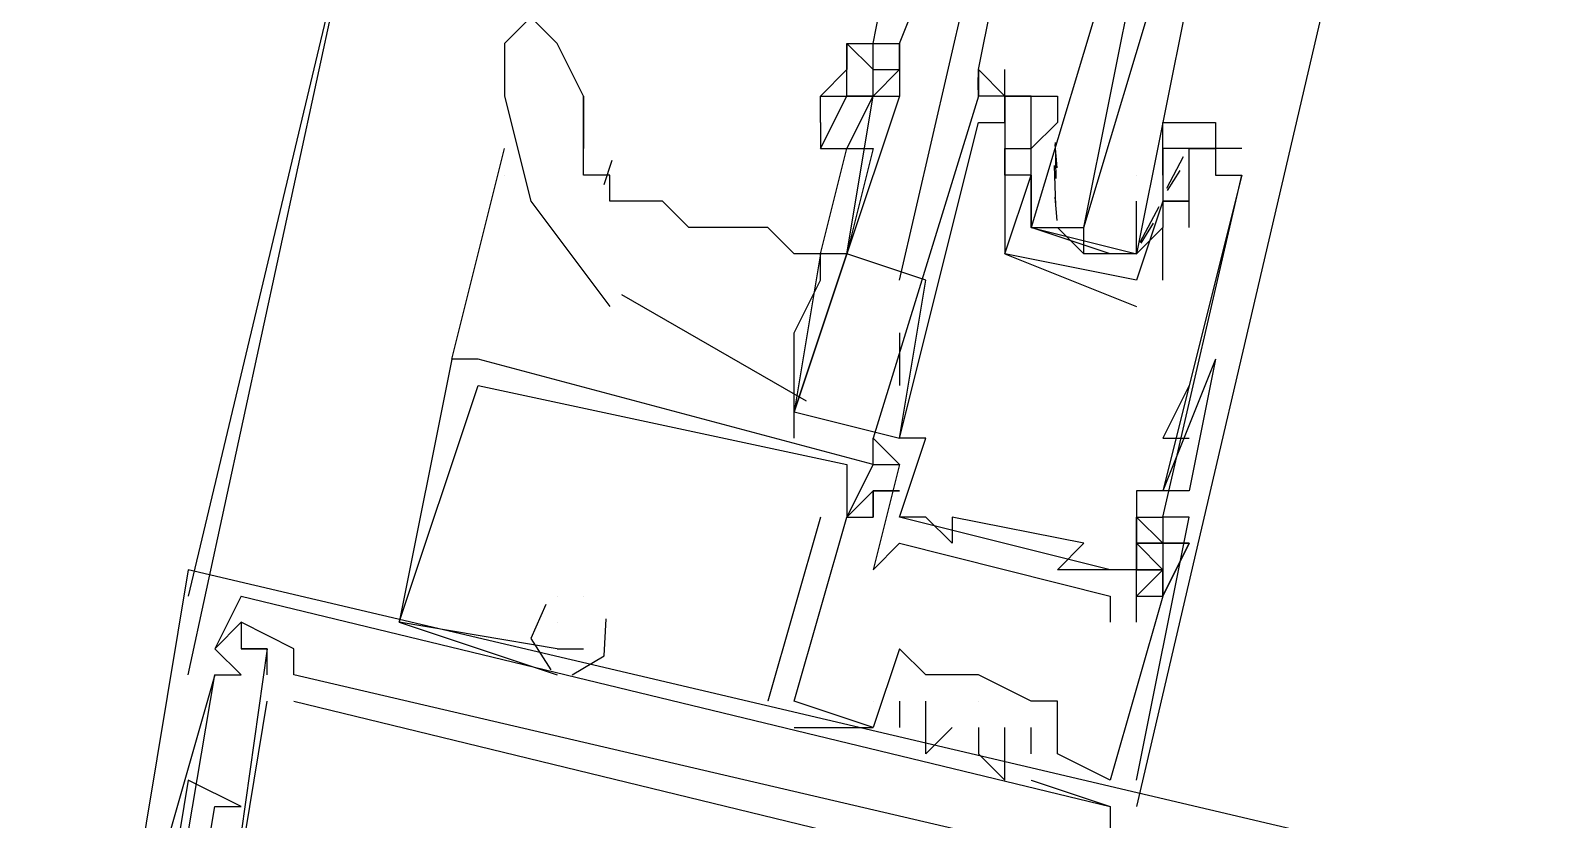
# Model space of a CAD drawing. Header units: feet. Extents: x -84 to 198, y -22 to 181.
# Drawn here: x 104.693 to 105.46, y 33.278 to 33.678 of the extents above; entities that cross this region are included whole.
import ezdxf

# ---------------------------------------------------------------- set-up
doc = ezdxf.new("R2010")
doc.units = ezdxf.units.FT
doc.layers.add('A-LINEA', color=7, linetype='CONTINUOUS')

msp = doc.modelspace()

# ---------------------------------------------------------------- linework, layer by layer
at = {"layer": 'A-LINEA'}
for p, q in [((106.4933, 40.6178), (104.7733, 33.3911)), ((104.7733, 33.3511), (104.88, 33.8444)), ((105.12, 33.6711), (105.1333, 33.7378)), ((105.1333, 33.6711), (105.16, 33.7378)), ((105.1333, 33.5511), (105.1733, 33.7244)), ((105.3467, 33.6844), (105.2533, 33.2844)), ((105.12, 33.6578), (105.12, 33.6711)), ((105.1732, 33.6476), (105.1732, 33.6538)), ((105.1732, 33.6476), (105.1732, 33.6538)), ((105.1732, 33.6476), (105.1732, 33.6538)), ((104.9733, 33.6178), (104.9733, 33.6444)), ((104.9733, 33.6444), (104.9733, 33.6178)), ((105.0933, 33.6444), (105.0933, 33.6444)), ((105.1733, 33.6444), (105.1733, 33.6444)), ((105.1733, 33.6444), (105.1733, 33.6444)), ((105.1867, 33.6444), (105.1867, 33.6444)), ((105.2, 33.6444), (105.2, 33.6444)), ((105.1733, 33.6311), (105.1733, 33.6311)), ((105.1867, 33.6311), (105.1867, 33.6311)), ((105.2, 33.6311), (105.2, 33.6311)), ((105.2133, 33.6311), (105.2, 33.6178)), ((105.2133, 33.6311), (105.2133, 33.6311)), ((105.2132, 33.608), (105.2122, 33.6198)), ((105.2126, 33.6026), (105.2123, 33.6209)), ((104.9067, 33.5111), (104.9333, 33.6178)), ((105.0933, 33.5644), (105.1067, 33.6178)), ((105.12, 33.6178), (105.1067, 33.5644)), ((105.1867, 33.6178), (105.1867, 33.6178)), ((105.2, 33.6178), (105.2, 33.6178)), ((105.2133, 33.6178), (105.2133, 33.6178)), ((105.2667, 33.6178), (105.2667, 33.6178)), ((105.2667, 33.6044), (105.2667, 33.6178)), ((105.277, 33.6137), (105.2685, 33.5975)), ((105.3067, 33.6178), (105.28, 33.6178)), ((105.28, 33.6178), (105.28, 33.6178)), ((105.28, 33.6178), (105.28, 33.6178)), ((105.2933, 33.6178), (105.2933, 33.6178)), ((105.3067, 33.6178), (105.3067, 33.6178)), ((104.9877, 33.6118), (104.9836, 33.5995)), ((105.2125, 33.5888), (105.2119, 33.6092)), ((105.2752, 33.6067), (105.2689, 33.5965)), ((104.9333, 33.6044), (104.9333, 33.6044)), ((105.1867, 33.6044), (105.1867, 33.6044)), ((105.1867, 33.6044), (105.1867, 33.6044)), ((105.2, 33.6044), (105.2, 33.6044)), ((105.2533, 33.6044), (105.2533, 33.6044)), ((105.2667, 33.6044), (105.2667, 33.6044)), ((105.2933, 33.6044), (105.2933, 33.6044)), ((105.3067, 33.6044), (105.3067, 33.6044)), ((105.3067, 33.6044), (105.3067, 33.6044)), ((105.2, 33.5911), (105.2, 33.5911)), ((105.2132, 33.5813), (105.2122, 33.5932)), ((105.2667, 33.5911), (105.2667, 33.5911)), ((105.2667, 33.5911), (105.2667, 33.5911)), ((105.2667, 33.5911), (105.2667, 33.5911)), ((105.28, 33.5911), (105.28, 33.5911)), ((105.2647, 33.5883), (105.255, 33.5703)), ((105.2133, 33.5778), (105.2267, 33.5644)), ((105.2533, 33.5778), (105.2533, 33.5778)), ((105.2618, 33.58), (105.2556, 33.5699)), ((105.2667, 33.5511), (105.2667, 33.5778)), ((105.2667, 33.5778), (105.2667, 33.5778)), ((105.28, 33.5778), (105.28, 33.5778)), ((105.0933, 33.5644), (105.0933, 33.5644)), ((105.0933, 33.5644), (105.0933, 33.5644)), ((105.1067, 33.5644), (105.1067, 33.5644)), ((105.1867, 33.5644), (105.1867, 33.5644)), ((105.1867, 33.5644), (105.1867, 33.5644)), ((105.1333, 33.4711), (105.1467, 33.5511)), ((105.2533, 33.5511), (105.2533, 33.5511)), ((105.2533, 33.5511), (105.2533, 33.5511)), ((105.2667, 33.5511), (105.2667, 33.5511)), ((104.9926, 33.5438), (105.0861, 33.49)), ((105.2533, 33.5378), (105.2533, 33.5378)), ((105.1333, 33.5244), (105.1333, 33.4978)), ((104.92, 33.5111), (104.9067, 33.5111)), ((104.9067, 33.5111), (104.9067, 33.5111)), ((104.92, 33.5111), (104.9067, 33.5111)), ((104.9067, 33.5111), (104.9067, 33.5111)), ((104.92, 33.5111), (104.9067, 33.5111)), ((104.9067, 33.5111), (104.9067, 33.5111)), ((104.92, 33.5111), (104.92, 33.5111)), ((104.92, 33.5111), (104.92, 33.5111)), ((104.92, 33.5111), (104.92, 33.5111)), ((105.2933, 33.5111), (105.2667, 33.4444)), ((105.2933, 33.5111), (105.2667, 33.4444)), ((104.92, 33.4978), (104.92, 33.4978)), ((104.92, 33.4978), (104.92, 33.4978)), ((104.92, 33.4978), (104.92, 33.4978)), ((105.28, 33.4978), (105.2667, 33.4711)), ((105.28, 33.4978), (105.28, 33.4978)), ((105.08, 33.4711), (105.08, 33.4844)), ((105.12, 33.4711), (105.12, 33.4711)), ((105.12, 33.4578), (105.12, 33.4711)), ((105.1333, 33.4711), (105.1333, 33.4711)), ((105.1467, 33.4711), (105.1467, 33.4711)), ((105.2667, 33.4711), (105.28, 33.4711)), ((105.1067, 33.4578), (105.1067, 33.4578)), ((105.1067, 33.4578), (105.1067, 33.4578)), ((105.1067, 33.4578), (105.1067, 33.4578)), ((105.12, 33.4578), (105.1333, 33.4578)), ((105.12, 33.4578), (105.1333, 33.4578)), ((105.12, 33.4578), (105.12, 33.4578)), ((105.12, 33.4578), (105.1333, 33.4578)), ((105.12, 33.4578), (105.1333, 33.4578)), ((105.12, 33.4578), (105.12, 33.4578)), ((105.12, 33.4578), (105.1333, 33.4578)), ((105.12, 33.4578), (105.1333, 33.4578)), ((105.12, 33.4578), (105.12, 33.4578)), ((105.1333, 33.4578), (105.1333, 33.4578)), ((105.12, 33.4444), (105.12, 33.4311)), ((105.12, 33.4311), (105.12, 33.4444)), ((105.12, 33.4444), (105.12, 33.4444)), ((105.12, 33.4444), (105.12, 33.4311)), ((105.12, 33.4311), (105.12, 33.4444)), ((105.12, 33.4444), (105.12, 33.4444)), ((105.12, 33.4444), (105.12, 33.4311)), ((105.12, 33.4311), (105.12, 33.4444)), ((105.12, 33.4444), (105.12, 33.4444)), ((105.2533, 33.4444), (105.2533, 33.4444)), ((105.2667, 33.4444), (105.2667, 33.4444)), ((105.28, 33.4444), (105.28, 33.4444)), ((105.0933, 33.4311), (105.0667, 33.3378)), ((105.0933, 33.4311), (105.0667, 33.3378)), ((105.0933, 33.4311), (105.0667, 33.3378)), ((105.0933, 33.4311), (105.0933, 33.4311)), ((105.0933, 33.4311), (105.0933, 33.4311)), ((105.0933, 33.4311), (105.0933, 33.4311)), ((105.1067, 33.4311), (105.1067, 33.4311)), ((105.1067, 33.4311), (105.1067, 33.4311)), ((105.1067, 33.4311), (105.1067, 33.4311)), ((105.1067, 33.4311), (105.1067, 33.4311)), ((105.1067, 33.4311), (105.1067, 33.4311)), ((105.1067, 33.4311), (105.1067, 33.4311)), ((105.1067, 33.4311), (105.1067, 33.4311)), ((105.1067, 33.4311), (105.1067, 33.4311)), ((105.1067, 33.4311), (105.1067, 33.4311)), ((105.12, 33.4311), (105.12, 33.4311)), ((105.12, 33.4311), (105.12, 33.4311)), ((105.12, 33.4311), (105.12, 33.4311)), ((105.12, 33.4311), (105.12, 33.4311)), ((105.12, 33.4311), (105.12, 33.4311)), ((105.12, 33.4311), (105.12, 33.4311)), ((105.1333, 33.4311), (105.1333, 33.4311)), ((105.24, 33.4044), (105.1333, 33.4311)), ((105.24, 33.4044), (105.1333, 33.4311)), ((105.24, 33.4044), (105.1333, 33.4311)), ((105.1467, 33.4311), (105.1467, 33.4311)), ((105.16, 33.4311), (105.16, 33.4311)), ((105.2533, 33.4311), (105.2533, 33.4311)), ((105.2667, 33.4178), (105.2533, 33.4311)), ((105.2667, 33.4311), (105.2667, 33.4311)), ((105.2667, 33.4311), (105.2667, 33.4311)), ((105.2667, 33.4311), (105.2667, 33.4311)), ((105.2667, 33.4311), (105.2667, 33.4311)), ((105.28, 33.4311), (105.28, 33.4311)), ((105.28, 33.4311), (105.28, 33.4311)), ((105.28, 33.4311), (105.28, 33.4311)), ((105.1333, 33.4178), (105.1333, 33.4178)), ((105.16, 33.4178), (105.16, 33.4178)), ((105.2267, 33.4178), (105.2267, 33.4178)), ((105.2667, 33.4178), (105.2667, 33.4178)), ((105.2667, 33.4178), (105.2667, 33.4178)), ((105.2667, 33.4178), (105.2667, 33.4178)), ((105.28, 33.4178), (105.28, 33.4178)), ((105.28, 33.4178), (105.28, 33.4178)), ((105.28, 33.4178), (105.28, 33.4178)), ((104.7733, 33.4044), (104.7733, 33.4044)), ((104.7733, 33.4044), (104.7733, 33.4044)), ((104.7733, 33.4044), (104.7733, 33.4044)), ((104.7733, 33.4044), (104.7733, 33.4044)), ((104.7733, 33.4044), (104.7733, 33.4044)), ((104.7733, 33.4044), (104.7733, 33.4044)), ((105.12, 33.4044), (105.12, 33.4044)), ((105.2133, 33.4044), (105.2133, 33.4044)), ((105.24, 33.4044), (105.24, 33.4044)), ((105.2533, 33.4044), (105.2533, 33.4044)), ((105.2667, 33.4044), (105.2533, 33.4044)), ((105.2667, 33.4044), (105.2533, 33.4044)), ((105.2667, 33.4044), (105.2667, 33.4044)), ((105.2667, 33.4044), (105.2667, 33.4044)), ((105.2667, 33.4044), (105.2667, 33.4044)), ((105.2667, 33.4044), (105.2667, 33.4044)), ((104.8, 33.3911), (104.7867, 33.3644)), ((104.8, 33.3911), (104.7867, 33.3644)), ((104.8, 33.3911), (104.7867, 33.3644)), ((104.8, 33.3911), (104.8, 33.3911)), ((104.8, 33.3911), (104.8, 33.3911)), ((104.8, 33.3911), (104.8, 33.3911)), ((104.8, 33.3911), (105.24, 33.2844)), ((104.8, 33.3911), (104.8, 33.3911)), ((104.8, 33.3911), (105.24, 33.2844)), ((104.8, 33.3911), (104.8, 33.3911)), ((104.8, 33.3911), (105.24, 33.2844)), ((104.8, 33.3911), (104.8, 33.3911)), ((104.96, 33.3911), (104.96, 33.3911)), ((104.96, 33.3911), (104.96, 33.3911)), ((104.96, 33.3911), (104.96, 33.3911)), ((104.96, 33.3911), (104.96, 33.3911)), ((104.96, 33.3911), (104.96, 33.3911)), ((104.96, 33.3911), (104.96, 33.3911)), ((104.9733, 33.3911), (104.9733, 33.3911)), ((104.9733, 33.3911), (104.9733, 33.3911)), ((104.9733, 33.3911), (104.9733, 33.3911)), ((104.9733, 33.3911), (104.9733, 33.3911)), ((104.9733, 33.3911), (104.9733, 33.3911)), ((104.9733, 33.3911), (104.9733, 33.3911)), ((105.24, 33.3911), (105.24, 33.3911)), ((105.2533, 33.3911), (105.2533, 33.3911)), ((105.2533, 33.3911), (105.2533, 33.3911)), ((105.2533, 33.3911), (105.2533, 33.3911)), ((105.2667, 33.3911), (105.2667, 33.3911)), ((105.2667, 33.3911), (105.2667, 33.3911)), ((105.2667, 33.3911), (105.2667, 33.3911)), ((105.2667, 33.3911), (105.2667, 33.3911)), ((105.2667, 33.3911), (105.2667, 33.3911)), ((105.2667, 33.3911), (105.2667, 33.3911)), ((104.7867, 33.3644), (104.8, 33.3778)), ((104.7867, 33.3644), (104.8, 33.3778)), ((104.7867, 33.3644), (104.8, 33.3778)), ((104.8, 33.3778), (104.8, 33.3778)), ((104.8, 33.3778), (104.8, 33.3778)), ((104.8, 33.3778), (104.8, 33.3778)), ((104.8, 33.3778), (104.8, 33.3778)), ((104.8, 33.3778), (104.8, 33.3778)), ((104.8, 33.3778), (104.8, 33.3778)), ((104.8, 33.3778), (104.8, 33.3778)), ((104.8, 33.3778), (104.8, 33.3778)), ((104.8, 33.3778), (104.8, 33.3778)), ((104.8, 33.3778), (104.8, 33.3778)), ((104.8, 33.3778), (104.8, 33.3778)), ((104.8, 33.3778), (104.8, 33.3778)), ((104.88, 33.3778), (104.88, 33.3778)), ((104.88, 33.3778), (104.88, 33.3778)), ((104.88, 33.3778), (104.88, 33.3778)), ((104.88, 33.3778), (104.88, 33.3778)), ((104.88, 33.3778), (104.88, 33.3778)), ((104.88, 33.3778), (104.88, 33.3778)), ((104.96, 33.3778), (104.96, 33.3778)), ((104.96, 33.3778), (104.96, 33.3778)), ((104.96, 33.3778), (104.96, 33.3778)), ((105.24, 33.3778), (105.24, 33.3778)), ((105.2533, 33.3778), (105.2533, 33.3778)), ((104.7867, 33.3644), (104.7867, 33.3644)), ((104.7867, 33.3644), (104.7867, 33.3644)), ((104.7867, 33.3644), (104.7867, 33.3644)), ((104.7867, 33.3644), (104.8, 33.3511)), ((104.7867, 33.3644), (104.7867, 33.3644)), ((104.7867, 33.3644), (104.7867, 33.3644)), ((104.7867, 33.3644), (104.8, 33.3511)), ((104.7867, 33.3644), (104.7867, 33.3644)), ((104.7867, 33.3644), (104.7867, 33.3644)), ((104.7867, 33.3644), (104.8, 33.3511)), ((104.7867, 33.3644), (104.7867, 33.3644)), ((104.7867, 33.3644), (104.7867, 33.3644)), ((104.8, 33.3644), (104.8, 33.3644)), ((104.8, 33.3644), (104.8, 33.3644)), ((104.8, 33.3644), (104.8, 33.3644)), ((104.8, 33.3644), (104.8, 33.3644)), ((104.8, 33.3644), (104.8, 33.3644)), ((104.8, 33.3644), (104.8, 33.3644)), ((104.8, 33.3644), (104.8, 33.3644)), ((104.8, 33.3644), (104.8, 33.3644)), ((104.8, 33.3644), (104.8, 33.3644)), ((104.8, 33.3644), (104.8, 33.3644)), ((104.8, 33.3644), (104.8, 33.3644)), ((104.8, 33.3644), (104.8, 33.3644)), ((104.8133, 33.3644), (104.8133, 33.3644)), ((104.8133, 33.3644), (104.8133, 33.3644)), ((104.8133, 33.3644), (104.8133, 33.3644)), ((104.8133, 33.3644), (104.8133, 33.3644)), ((104.8133, 33.3644), (104.8133, 33.3644)), ((104.8133, 33.3644), (104.8133, 33.3644)), ((104.8133, 33.3644), (104.8133, 33.3644)), ((104.8133, 33.3644), (104.8133, 33.3644)), ((104.8133, 33.3644), (104.8133, 33.3644)), ((104.8133, 33.3644), (104.8133, 33.3644)), ((104.8133, 33.3644), (104.8133, 33.3644)), ((104.8133, 33.3644), (104.8133, 33.3644)), ((104.8267, 33.3644), (104.8267, 33.3644)), ((104.8267, 33.3644), (104.8267, 33.3644)), ((104.8267, 33.3644), (104.8267, 33.3644)), ((104.8267, 33.3644), (104.8267, 33.3644)), ((104.8267, 33.3644), (104.8267, 33.3644)), ((104.8267, 33.3644), (104.8267, 33.3644)), ((104.96, 33.3644), (104.9733, 33.3644)), ((104.96, 33.3644), (104.96, 33.3644)), ((104.96, 33.3644), (104.96, 33.3644)), ((104.96, 33.3644), (104.9733, 33.3644)), ((104.96, 33.3644), (104.96, 33.3644)), ((104.96, 33.3644), (104.96, 33.3644)), ((104.96, 33.3644), (104.9733, 33.3644)), ((104.96, 33.3644), (104.96, 33.3644)), ((104.96, 33.3644), (104.96, 33.3644)), ((104.9733, 33.3644), (104.9733, 33.3644)), ((104.9733, 33.3644), (104.9733, 33.3644)), ((104.9733, 33.3644), (104.9733, 33.3644)), ((105.1333, 33.3644), (105.1333, 33.3644)), ((105.1333, 33.3644), (105.1333, 33.3644)), ((105.1333, 33.3644), (105.1333, 33.3644)), ((104.7867, 33.3511), (104.7867, 33.3511)), ((104.7867, 33.3511), (104.7867, 33.3511)), ((104.7867, 33.3511), (104.7867, 33.3511)), ((104.7867, 33.3511), (104.7867, 33.3511)), ((104.7867, 33.3511), (104.7867, 33.3511)), ((104.7867, 33.3511), (104.7867, 33.3511)), ((104.8, 33.3511), (104.8, 33.3511)), ((104.8, 33.3511), (104.8, 33.3511)), ((104.8, 33.3511), (104.8, 33.3511)), ((104.8, 33.3511), (104.8, 33.3511)), ((104.8, 33.3511), (104.8, 33.3511)), ((104.8, 33.3511), (104.8, 33.3511)), ((104.8133, 33.3511), (104.8133, 33.3511)), ((104.8133, 33.3511), (104.8133, 33.3511)), ((104.8133, 33.3511), (104.8133, 33.3511)), ((104.8133, 33.3511), (104.8133, 33.3511)), ((104.8133, 33.3511), (104.8133, 33.3511)), ((104.8133, 33.3511), (104.8133, 33.3511)), ((104.8267, 33.3511), (104.8267, 33.3511)), ((104.8267, 33.3511), (104.8267, 33.3511)), ((104.8267, 33.3511), (104.8267, 33.3511)), ((104.8267, 33.3511), (104.8267, 33.3511)), ((104.8267, 33.3511), (104.8267, 33.3511)), ((104.8267, 33.3511), (104.8267, 33.3511)), ((104.96, 33.3511), (104.96, 33.3511)), ((104.96, 33.3511), (104.96, 33.3511)), ((104.96, 33.3511), (104.96, 33.3511)), ((105.1467, 33.3511), (105.1467, 33.3511)), ((105.1467, 33.3511), (105.1467, 33.3511)), ((105.1467, 33.3511), (105.1467, 33.3511)), ((105.1467, 33.3511), (105.1467, 33.3511)), ((105.1733, 33.3511), (105.1733, 33.3511)), ((105.1733, 33.3511), (105.1733, 33.3511)), ((105.1733, 33.3511), (105.1733, 33.3511)), ((105.1733, 33.3511), (105.1733, 33.3511)), ((105.1733, 33.3511), (105.1733, 33.3511)), ((104.8133, 33.3378), (104.8133, 33.3378)), ((104.8133, 33.3378), (104.8133, 33.3378)), ((104.8133, 33.3378), (104.8133, 33.3378)), ((104.8133, 33.3378), (104.8133, 33.3378)), ((104.8133, 33.3378), (104.8133, 33.3378)), ((104.8133, 33.3378), (104.8133, 33.3378)), ((104.8267, 33.3378), (104.8267, 33.3378)), ((104.8267, 33.3378), (104.8267, 33.3378)), ((104.8267, 33.3378), (104.8267, 33.3378)), ((104.8267, 33.3378), (104.8267, 33.3378)), ((104.8267, 33.3378), (104.8267, 33.3378)), ((104.8267, 33.3378), (104.8267, 33.3378)), ((105.0667, 33.3378), (105.0667, 33.3378)), ((105.0667, 33.3378), (105.0667, 33.3378)), ((105.0667, 33.3378), (105.0667, 33.3378)), ((105.08, 33.3378), (105.08, 33.3378)), ((105.08, 33.3378), (105.08, 33.3378)), ((105.08, 33.3378), (105.08, 33.3378)), ((105.08, 33.3378), (105.08, 33.3378)), ((105.08, 33.3378), (105.08, 33.3378)), ((105.08, 33.3378), (105.08, 33.3378)), ((105.12, 33.3378), (105.12, 33.3378)), ((105.12, 33.3378), (105.12, 33.3378)), ((105.12, 33.3378), (105.12, 33.3378)), ((105.1333, 33.3378), (105.1333, 33.3244)), ((105.1333, 33.3378), (105.1333, 33.3378)), ((105.1333, 33.3378), (105.1333, 33.3244)), ((105.1333, 33.3378), (105.1333, 33.3378)), ((105.1333, 33.3378), (105.1333, 33.3244)), ((105.1333, 33.3378), (105.1333, 33.3378)), ((105.1467, 33.3378), (105.1467, 33.3378)), ((105.1467, 33.3378), (105.1467, 33.3378)), ((105.1467, 33.3378), (105.1467, 33.3378)), ((105.1733, 33.3378), (105.1733, 33.3378)), ((105.1733, 33.3378), (105.1733, 33.3378)), ((105.1733, 33.3378), (105.1733, 33.3378)), ((105.2, 33.3378), (105.2, 33.3378)), ((105.2, 33.3378), (105.2, 33.3378)), ((105.2, 33.3378), (105.2, 33.3378)), ((105.2133, 33.3378), (105.2133, 33.3378)), ((105.2133, 33.3378), (105.2133, 33.3378)), ((105.2133, 33.3378), (105.2133, 33.3378)), ((105.08, 33.3244), (105.08, 33.3244)), ((105.08, 33.3244), (105.08, 33.3244)), ((105.08, 33.3244), (105.08, 33.3244)), ((105.12, 33.3244), (105.12, 33.3244)), ((105.12, 33.3244), (105.12, 33.3244)), ((105.12, 33.3244), (105.12, 33.3244)), ((105.12, 33.3244), (105.12, 33.3244)), ((105.12, 33.3244), (105.12, 33.3244)), ((105.12, 33.3244), (105.12, 33.3244)), ((105.1333, 33.3244), (105.1333, 33.3244)), ((105.1333, 33.3244), (105.1333, 33.3244)), ((105.1333, 33.3244), (105.1333, 33.3244)), ((105.16, 33.3244), (105.16, 33.3244)), ((105.16, 33.3244), (105.16, 33.3244)), ((105.16, 33.3244), (105.16, 33.3244)), ((105.1733, 33.3244), (105.1733, 33.3244)), ((105.1733, 33.3244), (105.1733, 33.3244)), ((105.1733, 33.3244), (105.1733, 33.3244)), ((105.1867, 33.3244), (105.1867, 33.3244)), ((105.1867, 33.3244), (105.1867, 33.3244)), ((105.1867, 33.3244), (105.1867, 33.3244)), ((105.2, 33.3244), (105.2, 33.3244)), ((105.2, 33.3244), (105.2, 33.3244)), ((105.2, 33.3244), (105.2, 33.3244)), ((105.1467, 33.3111), (105.1467, 33.3111)), ((105.1467, 33.3111), (105.1467, 33.3111)), ((105.1467, 33.3111), (105.1467, 33.3111)), ((105.1733, 33.3111), (105.1733, 33.3111)), ((105.1733, 33.3111), (105.1733, 33.3111)), ((105.1733, 33.3111), (105.1733, 33.3111)), ((105.2, 33.3111), (105.2, 33.3111)), ((105.2, 33.3111), (105.2, 33.3111)), ((105.2, 33.3111), (105.2, 33.3111)), ((105.2133, 33.3111), (105.2133, 33.3111)), ((105.2133, 33.3111), (105.2133, 33.3111)), ((105.2133, 33.3111), (105.2133, 33.3111)), ((105.2133, 33.3111), (105.2133, 33.3111)), ((105.2133, 33.3111), (105.2133, 33.3111)), ((105.2133, 33.3111), (105.2133, 33.3111)), ((104.7733, 33.2978), (104.7733, 33.2978)), ((104.7733, 33.2978), (104.7733, 33.2978)), ((104.7733, 33.2978), (104.7733, 33.2978)), ((105.1867, 33.2978), (105.1867, 33.2978)), ((105.1867, 33.2978), (105.1867, 33.2978)), ((105.1867, 33.2978), (105.1867, 33.2978)), ((105.2, 33.2978), (105.24, 33.2844)), ((105.2, 33.2978), (105.2, 33.2978)), ((105.2, 33.2978), (105.24, 33.2844)), ((105.2, 33.2978), (105.2, 33.2978)), ((105.2, 33.2978), (105.24, 33.2844)), ((105.2, 33.2978), (105.2, 33.2978)), ((105.24, 33.2978), (105.24, 33.2978)), ((105.24, 33.2978), (105.24, 33.2978)), ((105.24, 33.2978), (105.24, 33.2978)), ((105.24, 33.2978), (105.24, 33.2978)), ((105.24, 33.2978), (105.24, 33.2978)), ((105.24, 33.2978), (105.24, 33.2978)), ((105.2533, 33.2978), (105.2533, 33.2978)), ((105.2533, 33.2978), (105.2533, 33.2978)), ((105.2533, 33.2978), (105.2533, 33.2978)), ((104.7867, 33.2844), (104.7867, 33.2844)), ((104.7867, 33.2844), (104.7867, 33.2844)), ((104.7867, 33.2844), (104.7867, 33.2844)), ((104.8, 33.2844), (104.8, 33.2844)), ((104.8, 33.2844), (104.8, 33.2844)), ((104.8, 33.2844), (104.8, 33.2844)), ((105.24, 33.2844), (105.24, 33.2844)), ((105.24, 33.2844), (105.24, 33.2844)), ((105.24, 33.2844), (105.24, 33.2844)), ((105.24, 33.2844), (105.24, 33.2844)), ((105.24, 33.2844), (105.24, 33.2844)), ((105.24, 33.2844), (105.24, 33.2844)), ((105.24, 33.2844), (105.24, 33.2844)), ((105.24, 33.2844), (105.24, 33.2844)), ((105.24, 33.2844), (105.24, 33.2844))]:
    msp.add_line(p, q, dxfattribs=at)
for points in [[(105.1867, 33.6444), (105.1867, 33.6444), (105.1733, 33.6578), (105.1867, 33.7244)], [(105.24, 33.7111), (105.2, 33.5778), (105.2133, 33.5778), (105.2267, 33.5778), (105.2533, 33.7111)], [(105.28, 33.6978), (105.2533, 33.5644), (105.24, 33.5644), (105.2267, 33.5644), (105.2267, 33.5778), (105.2667, 33.7111)], [(104.9733, 33.6444), (104.96, 33.6711), (104.9467, 33.6844), (104.9333, 33.6711)], [(104.9333, 33.6711), (104.9333, 33.6444), (104.9467, 33.5911), (104.9867, 33.5378)], [(105.1067, 33.6711), (105.1067, 33.6578), (105.0933, 33.6444), (105.1067, 33.6444), (105.1067, 33.6444)], [(105.1067, 33.6711), (105.1067, 33.6711), (105.12, 33.6711), (105.1333, 33.6711), (105.1333, 33.6711)], [(105.12, 33.6444), (105.1067, 33.6444), (105.1067, 33.6711), (105.12, 33.6578)], [(105.1067, 33.6711), (105.1067, 33.6711), (105.1067, 33.6578)], [(105.1333, 33.6711), (105.1333, 33.6578), (105.1333, 33.6711)], [(105.12, 33.6578), (105.1333, 33.6578), (105.12, 33.6444), (105.12, 33.6578)], [(105.1333, 33.6578), (105.1333, 33.6578), (105.1333, 33.6444)], [(105.1733, 33.6444), (105.1733, 33.6578), (105.1733, 33.6444), (105.1733, 33.6578), (105.1867, 33.6444), (105.1867, 33.6578)], [(105.1867, 33.6444), (105.1867, 33.6444), (105.1733, 33.6578)], [(105.1733, 33.6444), (105.1733, 33.6578), (105.1733, 33.6444), (105.1733, 33.6578), (105.1867, 33.6444), (105.1867, 33.6578)], [(105.1867, 33.6444), (105.1867, 33.6444), (105.1733, 33.6578)], [(105.1733, 33.6444), (105.1733, 33.6578), (105.1733, 33.6444), (105.1733, 33.6578), (105.1867, 33.6444), (105.1867, 33.6578)], [(105.0933, 33.6178), (105.1067, 33.6444), (105.12, 33.6444)], [(105.0933, 33.6311), (105.0933, 33.6444), (105.1067, 33.6444)], [(105.1067, 33.5644), (105.12, 33.6444), (105.1333, 33.6444), (105.1067, 33.5644)], [(105.1067, 33.6178), (105.12, 33.6444), (105.12, 33.6444), (105.12, 33.6444)], [(105.1733, 33.6444), (105.12, 33.4711), (105.1333, 33.4578), (105.12, 33.4044), (105.1333, 33.4178), (105.24, 33.3911), (105.24, 33.3778)], [(105.1333, 33.4711), (105.1733, 33.6311), (105.1867, 33.6311), (105.1867, 33.6444), (105.1867, 33.6044), (105.1867, 33.6044), (105.1867, 33.5644), (105.1867, 33.5644), (105.2533, 33.5378)], [(105.2, 33.6311), (105.2, 33.6444), (105.1733, 33.6444)], [(105.24, 33.5644), (105.2, 33.5778), (105.2, 33.6044), (105.2, 33.6178), (105.2, 33.6311), (105.2, 33.6444), (105.1867, 33.6444), (105.2133, 33.6444), (105.2133, 33.6311)], [(105.0933, 33.6311), (105.0933, 33.6178), (105.1067, 33.6178), (105.12, 33.6178)], [(105.2667, 33.6178), (105.2667, 33.6311), (105.2933, 33.6311), (105.2933, 33.6178), (105.28, 33.6178), (105.2667, 33.6178), (105.2667, 33.5911), (105.2667, 33.5778), (105.2533, 33.5644)], [(105.0933, 33.5644), (105.08, 33.5644), (105.0667, 33.5778), (105.04, 33.5778), (105.0267, 33.5778), (105.0133, 33.5911), (105, 33.5911), (104.9867, 33.5911), (104.9867, 33.6044), (104.9733, 33.6044), (104.9733, 33.6178)], [(105.28, 33.5778), (105.28, 33.6178), (105.2933, 33.6178), (105.2933, 33.6044), (105.3067, 33.6044), (105.2667, 33.4444), (105.2533, 33.4444), (105.2533, 33.4044), (105.24, 33.4044), (105.2133, 33.4044), (105.2267, 33.4178), (105.16, 33.4311), (105.16, 33.4178), (105.1467, 33.4311), (105.1333, 33.4311), (105.1467, 33.4711), (105.1333, 33.4711)], [(105.2667, 33.6044), (105.2667, 33.5911), (105.28, 33.5911), (105.2667, 33.5911), (105.2533, 33.5511), (105.1867, 33.5644), (105.2, 33.6044), (105.1867, 33.6044), (105.1867, 33.6178), (105.2, 33.6178)], [(105.2, 33.6044), (105.2, 33.5911), (105.2, 33.5778), (105.2533, 33.5644), (105.2533, 33.5778), (105.2533, 33.5911)], [(105.2533, 33.3778), (105.2533, 33.4311), (105.2667, 33.4311), (105.3067, 33.6044)], [(105.1467, 33.5511), (105.1067, 33.5644), (105.08, 33.4844), (105.1333, 33.4711)], [(105.0933, 33.5644), (105.0933, 33.5644), (105.08, 33.4844), (105.08, 33.4844), (105.1067, 33.5644), (105.0933, 33.5644), (105.0933, 33.5644)], [(105.08, 33.4844), (105.08, 33.4978), (105.08, 33.5244), (105.0933, 33.5511), (105.0933, 33.5644), (105.0933, 33.5644)], [(104.9067, 33.5111), (104.88, 33.3778), (104.96, 33.3511)], [(104.9067, 33.5111), (104.88, 33.3778), (104.96, 33.3511)], [(104.9067, 33.5111), (104.88, 33.3778), (104.96, 33.3511)], [(105.12, 33.3244), (105.08, 33.3378), (105.1067, 33.4311), (105.12, 33.4311), (105.12, 33.4444), (105.1067, 33.4311), (105.12, 33.4578), (104.92, 33.5111)], [(105.12, 33.3244), (105.08, 33.3378), (105.1067, 33.4311), (105.12, 33.4311), (105.12, 33.4444), (105.1067, 33.4311), (105.12, 33.4578), (104.92, 33.5111)], [(105.12, 33.3244), (105.08, 33.3378), (105.1067, 33.4311), (105.12, 33.4311), (105.12, 33.4444), (105.1067, 33.4311), (105.12, 33.4578), (104.92, 33.5111)], [(105.2933, 33.5111), (105.2933, 33.5111), (105.2933, 33.5111), (105.28, 33.4444), (105.2667, 33.4444)], [(104.96, 33.3644), (104.88, 33.3778), (104.92, 33.4978), (105.1067, 33.4578), (105.1067, 33.4311), (105.1067, 33.4311)], [(104.96, 33.3644), (104.88, 33.3778), (104.92, 33.4978), (105.1067, 33.4578), (105.1067, 33.4311), (105.1067, 33.4311)], [(104.96, 33.3644), (104.88, 33.3778), (104.92, 33.4978), (105.1067, 33.4578), (105.1067, 33.4311), (105.1067, 33.4311)], [(105.12, 33.4578), (105.12, 33.4578), (105.12, 33.4578), (105.1067, 33.4311), (105.1067, 33.4311), (105.12, 33.4578)], [(105.12, 33.4578), (105.12, 33.4578), (105.12, 33.4578), (105.1067, 33.4311), (105.1067, 33.4311), (105.12, 33.4578)], [(105.12, 33.4578), (105.12, 33.4578), (105.12, 33.4578), (105.1067, 33.4311), (105.1067, 33.4311), (105.12, 33.4578)], [(105.12, 33.4311), (105.12, 33.4444), (105.12, 33.4311)], [(105.1333, 33.4444), (105.12, 33.4444), (105.1333, 33.4444)], [(105.1333, 33.4444), (105.12, 33.4444), (105.1333, 33.4444)], [(105.12, 33.4311), (105.12, 33.4444), (105.12, 33.4311)], [(105.1333, 33.4444), (105.12, 33.4444), (105.1333, 33.4444)], [(105.1333, 33.4444), (105.12, 33.4444), (105.1333, 33.4444)], [(105.12, 33.4311), (105.12, 33.4444), (105.12, 33.4311)], [(105.1333, 33.4444), (105.12, 33.4444), (105.1333, 33.4444)], [(105.1333, 33.4444), (105.12, 33.4444), (105.1333, 33.4444)], [(105.2533, 33.2978), (105.28, 33.4311), (105.2667, 33.4311), (105.2667, 33.4178), (105.28, 33.4178), (105.2667, 33.3911), (105.2667, 33.4044), (105.2533, 33.3911), (105.2667, 33.3911), (105.24, 33.2978), (105.2133, 33.3111), (105.2133, 33.3378), (105.2, 33.3378), (105.1733, 33.3511), (105.1467, 33.3511), (105.1333, 33.3644), (105.12, 33.3244)], [(105.2533, 33.2978), (105.28, 33.4311), (105.2667, 33.4311), (105.2667, 33.4178), (105.28, 33.4178), (105.2667, 33.3911), (105.2667, 33.4044), (105.2533, 33.3911), (105.2667, 33.3911), (105.24, 33.2978), (105.2133, 33.3111), (105.2133, 33.3378), (105.2, 33.3378), (105.1733, 33.3511), (105.1467, 33.3511), (105.1333, 33.3644), (105.12, 33.3244)], [(105.2533, 33.2978), (105.28, 33.4311), (105.2667, 33.4311), (105.2667, 33.4178), (105.28, 33.4178), (105.2667, 33.3911), (105.2667, 33.4044), (105.2533, 33.3911), (105.2667, 33.3911), (105.24, 33.2978), (105.2133, 33.3111), (105.2133, 33.3378), (105.2, 33.3378), (105.1733, 33.3511), (105.1467, 33.3511), (105.1333, 33.3644), (105.12, 33.3244)], [(105.2533, 33.4178), (105.2667, 33.4178), (105.2533, 33.4178)], [(105.2667, 33.4178), (105.2533, 33.4178), (105.2667, 33.4044), (105.2533, 33.4178)], [(105.2667, 33.4178), (105.2667, 33.4178), (105.2667, 33.3911), (105.2667, 33.3911), (105.28, 33.4178), (105.2667, 33.4178)], [(105.44, 33.2311), (105.4533, 33.2311), (105.4533, 33.2444), (104.7733, 33.4044), (104.7467, 33.2444), (104.76, 33.2444), (104.76, 33.2578)], [(105.44, 33.2311), (105.4533, 33.2311), (105.4533, 33.2444), (104.7733, 33.4044), (104.7467, 33.2444), (104.76, 33.2444), (104.76, 33.2578)], [(105.44, 33.2311), (105.4533, 33.2311), (105.4533, 33.2444), (104.7733, 33.4044), (104.7467, 33.2444), (104.76, 33.2444), (104.76, 33.2578)], [(105.44, 33.2311), (105.4533, 33.2311), (105.4533, 33.2444), (104.7733, 33.4044), (104.7467, 33.2444), (104.76, 33.2444), (104.7467, 33.1644), (104.76, 33.1644)], [(105.44, 33.2311), (105.4533, 33.2311), (105.4533, 33.2444), (104.7733, 33.4044), (104.7467, 33.2444), (104.76, 33.2444), (104.7467, 33.1644), (104.76, 33.1644)], [(105.44, 33.2311), (105.4533, 33.2311), (105.4533, 33.2444), (104.7733, 33.4044), (104.7467, 33.2444), (104.76, 33.2444), (104.7467, 33.1644), (104.76, 33.1644)], [(105.2533, 33.4044), (105.2667, 33.4044), (105.2533, 33.4044)], [(104.8, 33.3911), (105.24, 33.2844), (105.24, 33.2578), (105.2267, 33.2578)], [(104.8, 33.3911), (105.24, 33.2844), (105.24, 33.2578), (105.2267, 33.2578)], [(104.8, 33.3911), (105.24, 33.2844), (105.24, 33.2578), (105.2267, 33.2578)], [(104.9543, 33.3868), (104.9467, 33.3696), (104.9568, 33.3537)], [(104.9543, 33.3868), (104.9467, 33.3696), (104.9568, 33.3537)], [(104.9543, 33.3868), (104.9467, 33.3696), (104.9568, 33.3537)], [(105.3333, 33.2578), (105.32, 33.2311), (105.2267, 33.2578), (105.24, 33.2578), (105.24, 33.2711), (105.2267, 33.2711), (105.2267, 33.2578), (104.8267, 33.3511), (104.8267, 33.3644), (104.8, 33.3778), (104.8, 33.3644), (104.8133, 33.3644), (104.8, 33.2711), (104.7867, 33.2711), (104.8, 33.2578), (104.8133, 33.3378)], [(105.3333, 33.2578), (105.32, 33.2311), (105.2267, 33.2578), (105.24, 33.2578), (105.24, 33.2711), (105.2267, 33.2711), (105.2267, 33.2578), (104.8267, 33.3511), (104.8267, 33.3644), (104.8, 33.3778), (104.8, 33.3644), (104.8133, 33.3644), (104.8, 33.2711), (104.7867, 33.2711), (104.8, 33.2578), (104.8133, 33.3378)], [(105.3333, 33.2578), (105.32, 33.2311), (105.2267, 33.2578), (105.24, 33.2578), (105.24, 33.2711), (105.2267, 33.2711), (105.2267, 33.2578), (104.8267, 33.3511), (104.8267, 33.3644), (104.8, 33.3778), (104.8, 33.3644), (104.8133, 33.3644), (104.8, 33.2711), (104.7867, 33.2711), (104.8, 33.2578), (104.8133, 33.3378)], [(105.2267, 33.2578), (105.24, 33.2578), (105.24, 33.2711), (105.2267, 33.2711), (105.2267, 33.2578), (104.8267, 33.3511), (104.8267, 33.3644), (104.8, 33.3778), (104.8, 33.3644), (104.8133, 33.3644), (104.8, 33.2711), (104.7867, 33.2711), (104.8, 33.2578), (104.8133, 33.3378)], [(105.2267, 33.2578), (105.24, 33.2578), (105.24, 33.2711), (105.2267, 33.2711), (105.2267, 33.2578), (104.8267, 33.3511), (104.8267, 33.3644), (104.8, 33.3778), (104.8, 33.3644), (104.8133, 33.3644), (104.8, 33.2711), (104.7867, 33.2711), (104.8, 33.2578), (104.8133, 33.3378)], [(105.2267, 33.2578), (105.24, 33.2578), (105.24, 33.2711), (105.2267, 33.2711), (105.2267, 33.2578), (104.8267, 33.3511), (104.8267, 33.3644), (104.8, 33.3778), (104.8, 33.3644), (104.8133, 33.3644), (104.8, 33.2711), (104.7867, 33.2711), (104.8, 33.2578), (104.8133, 33.3378)], [(104.9677, 33.3511), (104.9838, 33.3608), (104.9848, 33.3796)], [(104.9677, 33.3511), (104.9838, 33.3608), (104.9848, 33.3796)], [(104.9677, 33.3511), (104.9838, 33.3608), (104.9848, 33.3796)], [(104.8133, 33.3511), (104.8133, 33.3644), (104.8, 33.3644)], [(104.8133, 33.3511), (104.8133, 33.3644), (104.8, 33.3644)], [(104.8133, 33.3511), (104.8133, 33.3644), (104.8, 33.3644)], [(104.8133, 33.3511), (104.8133, 33.3644), (104.8, 33.3644)], [(104.8133, 33.3511), (104.8133, 33.3644), (104.8, 33.3644)], [(104.8133, 33.3511), (104.8133, 33.3644), (104.8, 33.3644)], [(104.7867, 33.3511), (104.76, 33.2578), (104.7733, 33.2578)], [(104.7867, 33.3511), (104.76, 33.2578), (104.7733, 33.2578)], [(104.7867, 33.3511), (104.76, 33.2578), (104.7733, 33.2578)], [(104.7733, 33.2711), (104.7867, 33.3511), (104.8, 33.3511)], [(104.7733, 33.2711), (104.7867, 33.3511), (104.8, 33.3511)], [(104.7733, 33.2711), (104.7867, 33.3511), (104.8, 33.3511)], [(105.2, 33.3378), (105.1733, 33.3511), (105.1733, 33.3511), (105.1467, 33.3511)], [(104.8267, 33.3378), (105.32, 33.2178), (105.2933, 33.1378), (105.2933, 33.1378)], [(104.8267, 33.3378), (105.32, 33.2178), (105.2933, 33.1378), (105.2933, 33.1378)], [(104.8267, 33.3378), (105.32, 33.2178), (105.2933, 33.1378), (105.2933, 33.1378)], [(104.8267, 33.3378), (105.32, 33.2178), (105.2933, 33.1378), (105.2933, 33.1378)], [(104.8267, 33.3378), (105.32, 33.2178), (105.2933, 33.1378), (105.2933, 33.1378)], [(104.8267, 33.3378), (105.32, 33.2178), (105.2933, 33.1378), (105.2933, 33.1378)], [(105.16, 33.3244), (105.1467, 33.3111), (105.1467, 33.3378), (105.1467, 33.3378)], [(105.16, 33.3244), (105.1467, 33.3111), (105.1467, 33.3378), (105.1467, 33.3378)], [(105.16, 33.3244), (105.1467, 33.3111), (105.1467, 33.3378), (105.1467, 33.3378)], [(105.08, 33.3244), (105.12, 33.3244), (105.12, 33.3244)], [(105.08, 33.3244), (105.12, 33.3244), (105.12, 33.3244)], [(105.08, 33.3244), (105.12, 33.3244), (105.12, 33.3244)], [(105.1733, 33.3244), (105.1733, 33.3111), (105.1867, 33.2978), (105.1867, 33.3244)], [(105.1733, 33.3244), (105.1733, 33.3111), (105.1867, 33.2978), (105.1867, 33.3244)], [(105.1733, 33.3244), (105.1733, 33.3111), (105.1867, 33.2978), (105.1867, 33.3244)], [(105.2, 33.3111), (105.2, 33.3244), (105.2, 33.3244)], [(105.2, 33.3111), (105.2, 33.3244), (105.2, 33.3244)], [(105.2, 33.3111), (105.2, 33.3244), (105.2, 33.3244)], [(104.7733, 33.2044), (104.7867, 33.2844), (104.8, 33.2844), (104.7733, 33.2978), (104.76, 33.2178), (104.7333, 33.2178), (104.6933, 33.0711)], [(104.7733, 33.2044), (104.7867, 33.2844), (104.8, 33.2844), (104.7733, 33.2978), (104.76, 33.2178), (104.7333, 33.2178), (104.6933, 33.0711)], [(104.7733, 33.2044), (104.7867, 33.2844), (104.8, 33.2844), (104.7733, 33.2978), (104.76, 33.2178), (104.7333, 33.2178), (104.6933, 33.0711)]]:
    msp.add_lwpolyline(points, dxfattribs=at)

doc.saveas('drawing.dxf')
